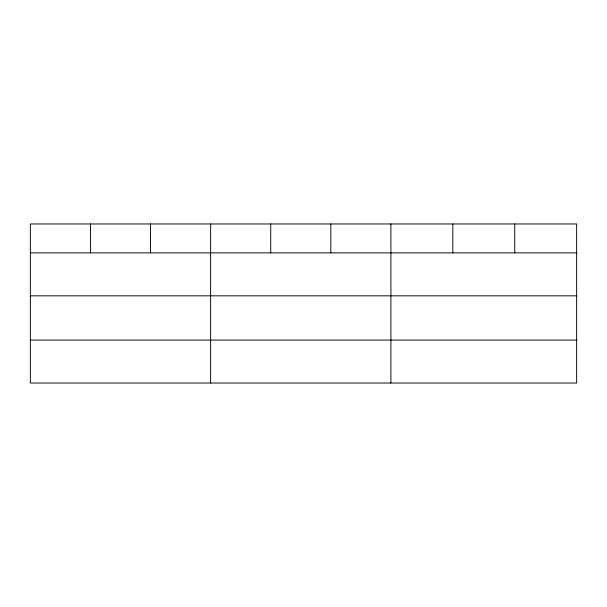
<?xml version="1.0" encoding="UTF-8"?>
<svg xmlns="http://www.w3.org/2000/svg" width="607" height="607" viewBox="0 0 607 607"><rect width="100%" height="100%" fill="white"/><g stroke="black" fill="none" stroke-linecap="round" stroke-linejoin="round"><path stroke-width="0.91" d="M576.65 295.829L576.65 223.975L30.35 223.975L30.35 383.025L576.65 383.025L576.65 295.829L30.35 295.829M30.35 252.876L576.65 252.876M30.35 340.079L576.65 340.079M514.736 223.975L514.736 252.876M452.822 223.975L452.822 252.876M390.908 223.975L390.908 383.025M330.815 223.975L330.815 252.876M270.722 223.975L270.722 252.876M210.629 223.975L210.629 383.025M150.536 223.975L150.536 252.876M90.443 223.975L90.443 252.876"/></g></svg>
